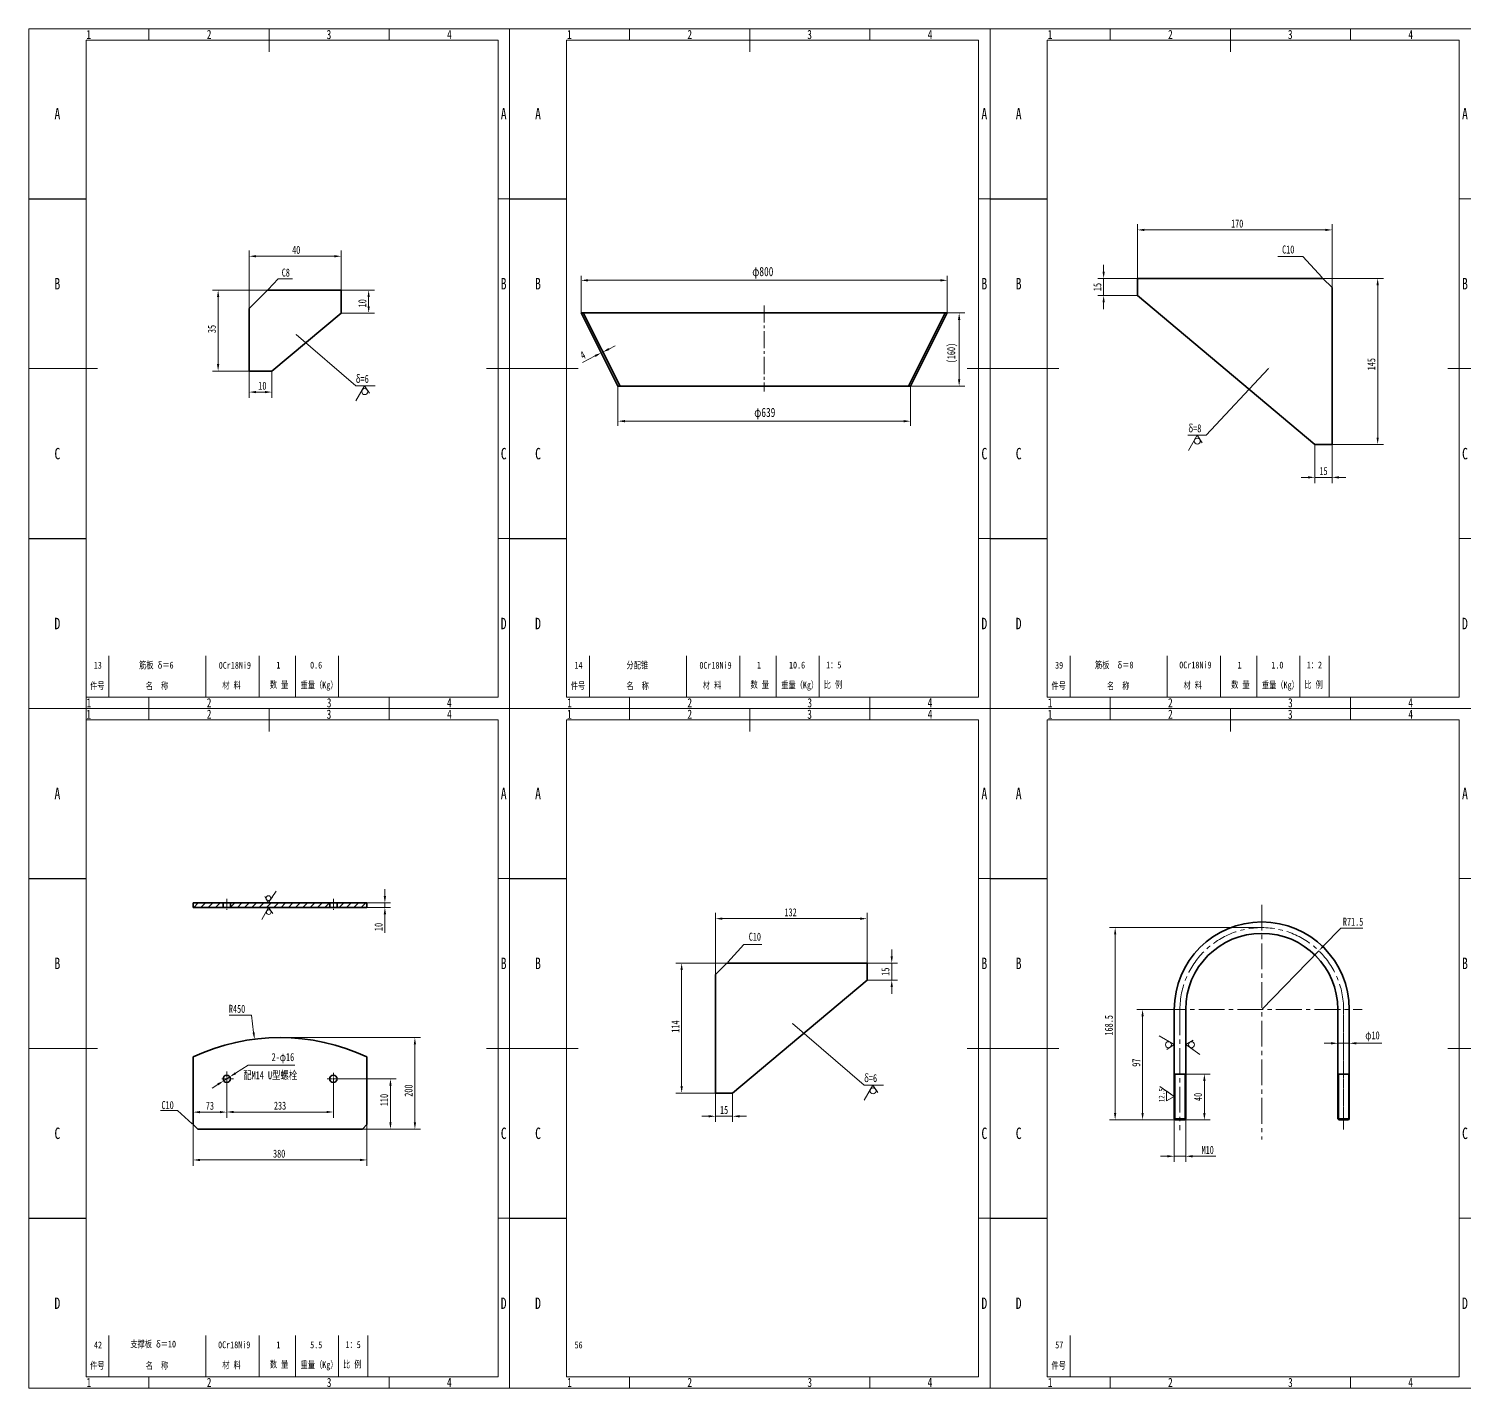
# Model space of a CAD drawing. Header units: millimetres. Extents: x -55641 to 52612, y -23263 to -5715.
# Drawn here: x 50014 to 50644, y -7378 to -6784 of the extents above; entities that cross this region are included whole.
import ezdxf

# ---------------------------------------------------------------- set-up
doc = ezdxf.new("R2010")
doc.units = ezdxf.units.MM
doc.header["$MEASUREMENT"] = 0
doc.linetypes.add('CENTER2', pattern=[1.125, 0.75, -0.125, 0.125, -0.125])
for name, color, linetype, lineweight in [('中心线', 3, 'CENTER2', 18), ('抛面线', 1, 'Continuous', 18), ('标注尺寸线', 1, 'Continuous', 18), ('粗实线', 7, 'Continuous', 35), ('细实线', 1, 'Continuous', 18)]:
    doc.layers.add(name, color=color, linetype=linetype, lineweight=lineweight)
doc.styles.add('1', font='SimSun.ttf', dxfattribs={"width": 0.75, "height": 3})
doc.styles.add('USER1', font='SimSun.ttf', dxfattribs={"width": 0.75, "height": 3})
doc.styles.add('模板字体', font='SIMFANG.TTF', dxfattribs={"width": 0.75})

msp = doc.modelspace()

# ---------------------------------------------------------------- linework, layer by layer
at = {"color": 7}
for p, q in [((50014.23, -6858.71), (50039.23, -6858.71)), ((50224.23, -6858.71), (50249.23, -6858.71)), ((50434.23, -6858.71), (50459.23, -6858.71)), ((50014.23, -7007.21), (50039.23, -7007.21)), ((50224.23, -7007.21), (50249.23, -7007.21)), ((50434.23, -7007.21), (50459.23, -7007.21)), ((50014.23, -7155.71), (50039.23, -7155.71)), ((50224.23, -7155.71), (50249.23, -7155.71)), ((50434.23, -7155.71), (50459.23, -7155.71)), ((50014.23, -7304.21), (50039.23, -7304.21)), ((50224.23, -7304.21), (50249.23, -7304.21)), ((50434.23, -7304.21), (50459.23, -7304.21))]:
    msp.add_line(p, q, dxfattribs=at)
at = {"layer": '中心线', "color": 7, "ltscale": 10}
msp.add_line((50335.54, -6905.3), (50335.54, -6943), dxfattribs=at)
at = {"layer": '中心线', "color": 7, "ltscale": 2}
for p, q in [((50100.7, -7164.6), (50100.7, -7169.43)), ((50147.3, -7164.6), (50147.3, -7169.43)), ((50144.62, -7243.28), (50152.2, -7243.28)), ((50147.3, -7240.62), (50147.3, -7245.81))]:
    msp.add_line(p, q, dxfattribs=at)
at = {"layer": '中心线', "color": 7, "ltscale": 15}
for p, q in [((50552.93, -7167.27), (50552.93, -7269.84)), ((50508.52, -7212.96), (50596.81, -7212.96)), ((50517.18, -7212.96), (50517.18, -7265.78))]:
    msp.add_line(p, q, dxfattribs=at)
at = {"layer": '中心线', "color": 7}
msp.add_line((50588.68, -7212.96), (50588.68, -7265.44), dxfattribs=at)
at = {"layer": '中心线', "color": 7, "ltscale": 3}
for p, q in [((50098.54, -7243.28), (50103.68, -7243.28)), ((50100.7, -7240.12), (50100.7, -7245.92))]:
    msp.add_line(p, q, dxfattribs=at)
at = {"layer": '中心线', "color": 7, "ltscale": 15}
msp.add_arc((50552.93, -7212.96), 35.75, 0, 180, dxfattribs=at)
at = {"layer": '抛面线', "color": 7, "ltscale": 5}
for p, q in [((50498.64, -6893.53), (50498.64, -6869.84)), ((50583.64, -6897.53), (50583.64, -6869.84)), ((50580.64, -6872.34), (50501.64, -6872.34)), ((50110.47, -6906.67), (50110.47, -6881.35)), ((50113.47, -6883.85), (50147.67, -6883.85)), ((50150.67, -6906.67), (50150.67, -6881.35)), ((50483.84, -6890.53), (50483.84, -6887.53)), ((50255.54, -6908.64), (50255.54, -6892.37)), ((50258.54, -6894.37), (50412.54, -6894.37)), ((50415.54, -6908.64), (50415.54, -6892.37)), ((50498.64, -6893.53), (50481.34, -6893.53)), ((50483.84, -6893.53), (50483.84, -6901.03)), ((50579.64, -6893.53), (50606.07, -6893.53)), ((50603.57, -6896.53), (50603.57, -6963.06)), ((50118.47, -6898.67), (50094.45, -6898.67)), ((50096.95, -6901.67), (50096.95, -6931)), ((50150.67, -6898.67), (50165.22, -6898.67)), ((50162.72, -6905.67), (50162.72, -6901.67)), ((50498.64, -6901.03), (50481.34, -6901.03)), ((50150.67, -6908.67), (50165.22, -6908.67)), ((50415.54, -6908.64), (50423.21, -6908.64)), ((50483.84, -6904.03), (50483.84, -6907.03)), ((50420.71, -6911.64), (50420.71, -6937.64)), ((50261.64, -6927.43), (50256.09, -6930.23)), ((50264.32, -6926.08), (50263.2, -6923.85)), ((50265.04, -6925.72), (50263.91, -6923.49)), ((50265.04, -6925.72), (50264.32, -6926.08)), ((50267.72, -6924.38), (50270.4, -6923.03)), ((50118.47, -6934), (50094.45, -6934)), ((50110.47, -6934), (50110.47, -6945.7)), ((50120.47, -6934), (50120.47, -6945.7)), ((50271.65, -6940.64), (50271.65, -6957.92)), ((50399.43, -6940.64), (50423.21, -6940.64)), ((50399.43, -6940.64), (50399.43, -6957.92)), ((50117.47, -6943.2), (50113.47, -6943.2)), ((50274.65, -6955.92), (50396.43, -6955.92)), ((50576.14, -6966.06), (50576.14, -6982.97)), ((50583.64, -6966.06), (50583.64, -6982.97)), ((50583.64, -6966.06), (50606.07, -6966.06)), ((50573.14, -6980.47), (50570.14, -6980.47)), ((50576.14, -6980.47), (50583.64, -6980.47)), ((50586.64, -6980.47), (50589.64, -6980.47)), ((50169.81, -7163.4), (50169.81, -7160.4)), ((50086.27, -7168.4), (50088.27, -7166.4)), ((50089.45, -7168.4), (50091.45, -7166.4)), ((50092.63, -7168.4), (50094.63, -7166.4)), ((50095.81, -7168.4), (50097.81, -7166.4)), ((50102.3, -7168.28), (50104.18, -7166.4)), ((50105.36, -7168.4), (50107.36, -7166.4)), ((50108.54, -7168.4), (50110.54, -7166.4)), ((50111.72, -7168.4), (50113.72, -7166.4)), ((50114.9, -7168.4), (50116.9, -7166.4)), ((50118.08, -7168.4), (50120.08, -7166.4)), ((50121.27, -7168.4), (50123.27, -7166.4)), ((50124.45, -7168.4), (50126.45, -7166.4)), ((50127.63, -7168.4), (50129.63, -7166.4)), ((50130.81, -7168.4), (50132.81, -7166.4)), ((50133.99, -7168.4), (50135.99, -7166.4)), ((50137.18, -7168.4), (50139.18, -7166.4)), ((50140.36, -7168.4), (50142.36, -7166.4)), ((50143.54, -7168.4), (50145.54, -7166.4)), ((50149.9, -7168.4), (50151.9, -7166.4)), ((50153.09, -7168.4), (50155.09, -7166.4)), ((50156.27, -7168.4), (50158.27, -7166.4)), ((50159.45, -7168.4), (50161.45, -7166.4)), ((50161.96, -7166.4), (50172.31, -7166.4)), ((50169.81, -7166.4), (50169.81, -7168.4)), ((50098.99, -7168.4), (50099.1, -7168.29)), ((50161.96, -7168.4), (50172.31, -7168.4)), ((50169.81, -7171.4), (50169.81, -7179.45)), ((50314.25, -7197.71), (50314.25, -7170.79)), ((50317.25, -7173.29), (50377.46, -7173.29)), ((50380.46, -7197.71), (50380.46, -7170.79)), ((50552.93, -7177.21), (50486.37, -7177.21)), ((50488.87, -7180.21), (50488.87, -7258.21)), ((50587.53, -7177.4), (50579.96, -7185.18)), ((50597.12, -7177.4), (50587.53, -7177.4)), ((50391.26, -7189.71), (50391.26, -7186.71)), ((50319.25, -7192.71), (50296.97, -7192.71)), ((50380.46, -7192.71), (50393.76, -7192.71)), ((50391.26, -7200.21), (50391.26, -7192.71)), ((50552.93, -7212.96), (50577.86, -7187.33)), ((50299.47, -7195.71), (50299.47, -7246.48)), ((50380.46, -7200.21), (50393.76, -7200.21)), ((50391.26, -7203.21), (50391.26, -7206.21)), ((50101.81, -7215.44), (50111.52, -7215.44)), ((50111.52, -7215.44), (50112.46, -7223)), ((50514.68, -7212.96), (50498.36, -7212.96)), ((50500.86, -7215.96), (50500.86, -7258.21)), ((50124, -7225.28), (50185.42, -7225.28)), ((50182.92, -7228.28), (50182.92, -7262.28)), ((50583.18, -7227.75), (50580.18, -7227.75)), ((50586.18, -7227.75), (50586.18, -7225.25)), ((50586.18, -7227.75), (50591.18, -7227.75)), ((50591.18, -7227.75), (50591.18, -7225.25)), ((50594.18, -7227.75), (50605.41, -7227.75)), ((50086.03, -7243.28), (50086.03, -7260.33)), ((50099.35, -7244.14), (50102.05, -7242.42)), ((50100.7, -7243.28), (50100.7, -7260.33)), ((50100.7, -7243.28), (50100.7, -7260.28)), ((50110.12, -7237.28), (50104.58, -7240.81)), ((50130.4, -7237.28), (50110.12, -7237.28)), ((50147.3, -7243.28), (50174.75, -7243.28)), ((50147.3, -7243.28), (50147.3, -7260.28)), ((50519.68, -7241.18), (50530.36, -7241.18)), ((50096.82, -7245.75), (50094.29, -7247.36)), ((50172.25, -7246.28), (50172.25, -7262.28)), ((50314.25, -7249.48), (50296.97, -7249.48)), ((50314.25, -7249.48), (50314.25, -7262.14)), ((50321.75, -7249.48), (50321.75, -7262.14)), ((50511.36, -7252.88), (50511.36, -7248.68)), ((50527.86, -7244.18), (50527.86, -7258.21)), ((50097.7, -7257.83), (50089.03, -7257.83)), ((50103.7, -7257.78), (50144.3, -7257.78)), ((50311.25, -7259.64), (50308.25, -7259.64)), ((50321.75, -7259.64), (50314.25, -7259.64)), ((50324.75, -7259.64), (50327.75, -7259.64)), ((50517.18, -7261.21), (50486.37, -7261.21)), ((50515.05, -7261.21), (50498.36, -7261.21)), ((50514.68, -7260.79), (50514.68, -7279.62)), ((50519.31, -7261.21), (50530.36, -7261.21)), ((50519.68, -7260.79), (50519.68, -7279.62)), ((50086.03, -7263.28), (50086.03, -7281.23)), ((50124, -7265.28), (50185.42, -7265.28)), ((50159.96, -7265.28), (50174.75, -7265.28)), ((50161.96, -7263.28), (50161.96, -7281.23)), ((50089.03, -7278.73), (50158.96, -7278.73)), ((50511.68, -7277.12), (50508.68, -7277.12)), ((50514.68, -7277.12), (50519.68, -7277.12)), ((50522.68, -7277.12), (50532.91, -7277.12))]:
    msp.add_line(p, q, dxfattribs=at)
for points in [[(50579.3, -6893.16), (50570.88, -6883.94), (50559.89, -6883.94)], [(50118.82, -6898.31), (50123.22, -6893.74), (50129.47, -6893.74)], [(50319.58, -7192.34), (50326.68, -7184.6), (50334.44, -7184.6)], [(50085.66, -7262.95), (50079.2, -7257.12), (50071.8, -7257.12)]]:
    msp.add_lwpolyline(points, dxfattribs=at)
for points in [[(50501.64, -6871.84), (50501.64, -6872.84), (50498.64, -6872.34)], [(50580.64, -6871.84), (50580.64, -6872.84), (50583.64, -6872.34)], [(50113.47, -6883.35), (50113.47, -6884.35), (50110.47, -6883.85)], [(50147.67, -6883.35), (50147.67, -6884.35), (50150.67, -6883.85)], [(50483.34, -6890.53), (50484.34, -6890.53), (50483.84, -6893.53)], [(50258.54, -6893.87), (50258.54, -6894.87), (50255.54, -6894.37)], [(50412.54, -6893.87), (50412.54, -6894.87), (50415.54, -6894.37)], [(50579.36, -6893.11), (50579.64, -6893.53), (50579.24, -6893.22)], [(50603.07, -6896.53), (50604.07, -6896.53), (50603.57, -6893.53)], [(50096.45, -6901.67), (50097.45, -6901.67), (50096.95, -6898.67)], [(50118.88, -6898.36), (50118.47, -6898.67), (50118.76, -6898.25)], [(50162.22, -6901.67), (50163.22, -6901.67), (50162.72, -6898.67)], [(50483.34, -6904.03), (50484.34, -6904.03), (50483.84, -6901.03)], [(50162.22, -6905.67), (50163.22, -6905.67), (50162.72, -6908.67)], [(50420.21, -6911.64), (50421.21, -6911.64), (50420.71, -6908.64)], [(50261.42, -6926.99), (50261.87, -6927.88), (50264.32, -6926.08)], [(50267.49, -6923.93), (50267.94, -6924.82), (50265.04, -6925.72)], [(50096.45, -6931), (50097.45, -6931), (50096.95, -6934)], [(50420.21, -6937.64), (50421.21, -6937.64), (50420.71, -6940.64)], [(50113.47, -6942.7), (50113.47, -6943.7), (50110.47, -6943.2)], [(50117.47, -6942.7), (50117.47, -6943.7), (50120.47, -6943.2)], [(50274.65, -6955.42), (50274.65, -6956.42), (50271.65, -6955.92)], [(50396.43, -6955.42), (50396.43, -6956.42), (50399.43, -6955.92)], [(50603.07, -6963.06), (50604.07, -6963.06), (50603.57, -6966.06)], [(50573.14, -6979.97), (50573.14, -6980.97), (50576.14, -6980.47)], [(50586.64, -6979.97), (50586.64, -6980.97), (50583.64, -6980.47)], [(50169.31, -7163.4), (50170.31, -7163.4), (50169.81, -7166.4)], [(50169.31, -7171.4), (50170.31, -7171.4), (50169.81, -7168.4)], [(50317.25, -7172.79), (50317.25, -7173.79), (50314.25, -7173.29)], [(50377.46, -7172.79), (50377.46, -7173.79), (50380.46, -7173.29)], [(50488.37, -7180.21), (50489.37, -7180.21), (50488.87, -7177.21)], [(50579.6, -7184.83), (50580.31, -7185.53), (50577.86, -7187.33)], [(50298.97, -7195.71), (50299.97, -7195.71), (50299.47, -7192.71)], [(50319.64, -7192.4), (50319.25, -7192.71), (50319.52, -7192.29)], [(50390.76, -7189.71), (50391.76, -7189.71), (50391.26, -7192.71)], [(50390.76, -7203.21), (50391.76, -7203.21), (50391.26, -7200.21)], [(50500.36, -7215.96), (50501.36, -7215.96), (50500.86, -7212.96)], [(50112.96, -7222.94), (50111.97, -7223.06), (50112.84, -7225.97)], [(50182.42, -7228.28), (50183.42, -7228.28), (50182.92, -7225.28)], [(50583.18, -7227.25), (50583.18, -7228.25), (50586.18, -7227.75)], [(50594.18, -7227.25), (50594.18, -7228.25), (50591.18, -7227.75)], [(50104.31, -7240.39), (50104.84, -7241.23), (50102.05, -7242.42)], [(50171.75, -7246.28), (50172.75, -7246.28), (50172.25, -7243.28)], [(50527.36, -7244.18), (50528.36, -7244.18), (50527.86, -7241.18)], [(50096.55, -7245.33), (50097.09, -7246.17), (50099.35, -7244.14)], [(50298.97, -7246.48), (50299.97, -7246.48), (50299.47, -7249.48)], [(50089.03, -7257.33), (50089.03, -7258.33), (50086.03, -7257.83)], [(50097.7, -7257.33), (50097.7, -7258.33), (50100.7, -7257.83)], [(50103.7, -7257.28), (50103.7, -7258.28), (50100.7, -7257.78)], [(50144.3, -7257.28), (50144.3, -7258.28), (50147.3, -7257.78)], [(50171.75, -7262.28), (50172.75, -7262.28), (50172.25, -7265.28)], [(50182.42, -7262.28), (50183.42, -7262.28), (50182.92, -7265.28)], [(50311.25, -7259.14), (50311.25, -7260.14), (50314.25, -7259.64)], [(50324.75, -7259.14), (50324.75, -7260.14), (50321.75, -7259.64)], [(50488.37, -7258.21), (50489.37, -7258.21), (50488.87, -7261.21)], [(50500.36, -7258.21), (50501.36, -7258.21), (50500.86, -7261.21)], [(50527.36, -7258.21), (50528.36, -7258.21), (50527.86, -7261.21)], [(50085.72, -7262.88), (50086.03, -7263.28), (50085.61, -7263.01)], [(50089.03, -7278.23), (50089.03, -7279.23), (50086.03, -7278.73)], [(50158.96, -7278.23), (50158.96, -7279.23), (50161.96, -7278.73)], [(50511.68, -7276.62), (50511.68, -7277.62), (50514.68, -7277.12)], [(50522.68, -7276.62), (50522.68, -7277.62), (50519.68, -7277.12)]]:
    msp.add_solid(points, dxfattribs=at)
at = {"layer": '标注尺寸线', "color": 7}
for p, q in [((50160.89, -6940.45), (50157.14, -6947.09)), ((50160.89, -6940.45), (50163.15, -6943.71)), ((50524.64, -6962.07), (50520.89, -6968.71)), ((50524.64, -6962.07), (50526.91, -6965.33)), ((50118.84, -7166.34), (50122.34, -7161.34)), ((50118.84, -7166.34), (50117.34, -7163.68)), ((50118.84, -7166.34), (50120.66, -7163.73)), ((50118.98, -7168.4), (50115.98, -7173.71)), ((50118.98, -7168.4), (50120.79, -7171.01)), ((50514.68, -7228.25), (50508.04, -7224.51)), ((50514.68, -7228.25), (50511.36, -7226.38)), ((50514.68, -7228.25), (50511.42, -7230.52)), ((50514.68, -7228.25), (50511.86, -7230.23)), ((50519.68, -7228.25), (50523, -7226.38)), ((50519.68, -7228.25), (50525.93, -7232.63)), ((50519.68, -7228.25), (50522.95, -7230.52)), ((50382.97, -7246), (50379.22, -7252.64)), ((50382.97, -7246), (50385.23, -7249.26)), ((50514.68, -7251.01), (50508.44, -7246.63)), ((50514.68, -7251.01), (50511.42, -7248.74)), ((50514.68, -7251.01), (50511.36, -7252.88))]:
    msp.add_line(p, q, dxfattribs=at)
for points in [[(50131.04, -6918.05), (50157.18, -6940.45), (50165.55, -6940.45)], [(50555.9, -6932.88), (50528.64, -6962.07), (50520.64, -6962.07)], [(50347.91, -7219.14), (50379.26, -7246), (50387.63, -7246)]]:
    msp.add_lwpolyline(points, dxfattribs=at)
for centre, radius in [((50161.01, -6942.99), 1.3), ((50524.76, -6964.61), 1.3), ((50118.94, -7164.3), 1.04), ((50119.08, -7170.43), 1.04), ((50512.14, -7228.38), 1.3), ((50522.23, -7228.38), 1.3), ((50383.09, -7248.54), 1.3)]:
    msp.add_circle(centre, radius, dxfattribs=at)
for points in [[(50130.98, -6918.11), (50130.66, -6917.72), (50131.09, -6917.99)], [(50555.84, -6932.82), (50556.24, -6932.51), (50555.96, -6932.94)], [(50347.85, -7219.2), (50347.53, -7218.81), (50347.96, -7219.07)]]:
    msp.add_solid(points, dxfattribs=at)
at = {"layer": '粗实线', "color": 7}
for p, q in [((50498.64, -6893.53), (50498.64, -6901.03)), ((50498.64, -6893.53), (50579.64, -6893.53)), ((50579.64, -6893.53), (50583.64, -6897.53)), ((50118.47, -6898.67), (50110.47, -6906.67)), ((50118.47, -6898.67), (50150.67, -6898.67)), ((50150.67, -6898.67), (50150.67, -6908.67)), ((50498.64, -6901.03), (50576.14, -6966.06)), ((50583.64, -6897.53), (50583.64, -6966.06)), ((50110.47, -6906.67), (50110.47, -6934)), ((50150.67, -6908.67), (50120.47, -6934)), ((50255.54, -6908.64), (50271.65, -6940.64)), ((50255.54, -6908.64), (50415.54, -6908.64)), ((50256.44, -6908.64), (50272.55, -6940.64)), ((50414.64, -6908.64), (50398.53, -6940.64)), ((50415.54, -6908.64), (50399.43, -6940.64)), ((50120.57, -6934), (50110.57, -6934)), ((50271.65, -6940.64), (50399.43, -6940.64)), ((50576.14, -6966.06), (50583.64, -6966.06)), ((50319.25, -7192.71), (50314.25, -7197.71)), ((50319.25, -7192.71), (50380.46, -7192.71)), ((50380.46, -7192.71), (50380.46, -7200.21)), ((50314.25, -7197.71), (50314.25, -7249.48)), ((50380.46, -7200.21), (50321.75, -7249.48)), ((50514.68, -7212.96), (50514.68, -7260.79)), ((50519.68, -7212.96), (50519.68, -7260.79)), ((50586.18, -7212.96), (50586.18, -7260.79)), ((50591.18, -7212.96), (50591.18, -7260.79)), ((50514.68, -7241.18), (50519.68, -7241.18)), ((50591.18, -7241.18), (50586.18, -7241.18)), ((50321.75, -7249.48), (50314.25, -7249.48)), ((50514.68, -7260.79), (50515.05, -7261.21)), ((50519.68, -7260.79), (50514.68, -7260.79)), ((50519.31, -7261.21), (50515.05, -7261.21)), ((50519.68, -7260.79), (50519.31, -7261.21)), ((50586.18, -7260.79), (50591.18, -7260.79)), ((50586.18, -7260.79), (50586.55, -7261.21)), ((50586.55, -7261.21), (50590.81, -7261.21)), ((50591.18, -7260.79), (50590.81, -7261.21))]:
    msp.add_line(p, q, dxfattribs=at)
at = {"layer": '粗实线', "color": 7, "ltscale": 15}
for p, q in [((50086.03, -7166.4), (50086.03, -7168.4)), ((50086.03, -7166.4), (50161.96, -7166.4)), ((50099.1, -7166.4), (50099.1, -7168.4)), ((50102.3, -7166.4), (50102.3, -7168.4)), ((50145.7, -7166.4), (50145.7, -7168.4)), ((50148.9, -7166.4), (50148.9, -7168.4)), ((50161.96, -7166.4), (50161.96, -7168.4)), ((50086.03, -7168.4), (50161.96, -7168.4)), ((50086.03, -7233.68), (50086.03, -7263.28)), ((50161.96, -7233.68), (50161.96, -7263.28)), ((50086.03, -7263.28), (50088.03, -7265.28)), ((50088.03, -7265.28), (50159.96, -7265.28)), ((50161.96, -7263.28), (50159.96, -7265.28))]:
    msp.add_line(p, q, dxfattribs=at)
for centre in [(50100.7, -7243.28), (50147.3, -7243.28)]:
    msp.add_circle(centre, 1.6, dxfattribs=at)
at = {"layer": '粗实线', "color": 7}
for radius in [38.25, 33.25]:
    msp.add_arc((50552.93, -7212.96), radius, 0, 180, dxfattribs=at)
at = {"layer": '粗实线', "color": 7, "ltscale": 15}
msp.add_arc((50124, -7315.28), 90, 65.05091, 114.94909, dxfattribs=at)
at = {"layer": '细实线', "color": 7}
for p, q in [((50224.23, -6784.46), (50014.23, -6784.46)), ((50014.23, -6784.46), (50014.23, -7081.46)), ((50219.23, -6789.46), (50039.23, -6789.46)), ((50039.23, -6789.46), (50039.23, -7076.46)), ((50066.73, -6784.46), (50066.73, -6789.46)), ((50119.23, -6784.46), (50119.23, -6794.46)), ((50171.73, -6784.46), (50171.73, -6789.46)), ((50219.23, -7076.46), (50219.23, -6789.46)), ((50224.23, -7081.46), (50224.23, -6784.46)), ((50434.23, -6784.46), (50224.23, -6784.46)), ((50224.23, -6784.46), (50224.23, -7081.46)), ((50429.23, -6789.46), (50249.23, -6789.46)), ((50249.23, -6789.46), (50249.23, -7076.46)), ((50276.73, -6784.46), (50276.73, -6789.46)), ((50329.23, -6784.46), (50329.23, -6794.46)), ((50381.73, -6784.46), (50381.73, -6789.46)), ((50429.23, -7076.46), (50429.23, -6789.46)), ((50434.23, -7081.46), (50434.23, -6784.46)), ((50644.23, -6784.46), (50434.23, -6784.46)), ((50434.23, -6784.46), (50434.23, -7081.46)), ((50639.23, -6789.46), (50459.23, -6789.46)), ((50459.23, -6789.46), (50459.23, -7076.46)), ((50486.73, -6784.46), (50486.73, -6789.46)), ((50539.23, -6784.46), (50539.23, -6794.46)), ((50591.73, -6784.46), (50591.73, -6789.46)), ((50639.23, -7076.46), (50639.23, -6789.46)), ((50224.23, -6858.71), (50219.23, -6858.71)), ((50434.23, -6858.71), (50429.23, -6858.71)), ((50644.23, -6858.71), (50639.23, -6858.71)), ((50014.23, -6932.96), (50044.23, -6932.96)), ((50224.23, -6932.96), (50214.23, -6932.96)), ((50224.23, -6932.96), (50254.23, -6932.96)), ((50434.23, -6932.96), (50424.23, -6932.96)), ((50434.23, -6932.96), (50464.23, -6932.96)), ((50644.23, -6932.96), (50634.23, -6932.96)), ((50224.23, -7007.21), (50219.23, -7007.21)), ((50434.23, -7007.21), (50429.23, -7007.21)), ((50644.23, -7007.21), (50639.23, -7007.21)), ((50039.23, -7020.46), (50039.23, -7076.46)), ((50219.23, -7020.46), (50219.23, -7076.46)), ((50249.23, -7020.46), (50249.23, -7076.46)), ((50429.23, -7020.46), (50429.23, -7076.46)), ((50459.23, -7020.46), (50459.23, -7076.46)), ((50639.23, -7020.46), (50639.23, -7076.46)), ((50039.23, -7058.4), (50039.23, -7132.46)), ((50049.23, -7076.46), (50049.23, -7058.46)), ((50091.65, -7058.46), (50091.65, -7076.46)), ((50114.9, -7058.46), (50114.9, -7076.46)), ((50130.78, -7058.46), (50130.78, -7076.46)), ((50149.61, -7058.46), (50149.61, -7076.46)), ((50249.23, -7058.4), (50249.23, -7076.46)), ((50259.23, -7076.46), (50259.23, -7058.46)), ((50301.65, -7058.46), (50301.65, -7076.46)), ((50324.9, -7058.46), (50324.9, -7076.46)), ((50340.78, -7058.46), (50340.78, -7076.46)), ((50359.61, -7058.46), (50359.61, -7076.46)), ((50469.23, -7076.46), (50469.23, -7058.46)), ((50511.65, -7058.46), (50511.65, -7076.46)), ((50534.9, -7058.46), (50534.9, -7076.46)), ((50550.78, -7058.46), (50550.78, -7076.46)), ((50569.61, -7058.46), (50569.61, -7076.46)), ((50582.43, -7058.46), (50582.43, -7076.46)), ((50039.23, -7076.46), (50219.23, -7076.46)), ((50039.23, -7076.46), (50219.23, -7076.46)), ((50066.73, -7081.46), (50066.73, -7076.46)), ((50171.73, -7081.46), (50171.73, -7076.46)), ((50249.23, -7076.46), (50429.23, -7076.46)), ((50249.23, -7076.46), (50429.23, -7076.46)), ((50276.73, -7081.46), (50276.73, -7076.46)), ((50381.73, -7081.46), (50381.73, -7076.46)), ((50459.23, -7076.46), (50639.23, -7076.46)), ((50459.23, -7076.46), (50639.23, -7076.46)), ((50486.73, -7081.46), (50486.73, -7076.46)), ((50591.73, -7081.46), (50591.73, -7076.46)), ((50014.23, -7081.46), (50224.23, -7081.46)), ((50224.23, -7081.46), (50014.23, -7081.46)), ((50014.23, -7081.46), (50014.23, -7378.46)), ((50066.73, -7081.46), (50066.73, -7086.46)), ((50119.23, -7081.46), (50119.23, -7091.46)), ((50171.73, -7081.46), (50171.73, -7086.46)), ((50224.23, -7081.46), (50434.23, -7081.46)), ((50224.23, -7378.46), (50224.23, -7081.46)), ((50434.23, -7081.46), (50224.23, -7081.46)), ((50224.23, -7081.46), (50224.23, -7378.46)), ((50276.73, -7081.46), (50276.73, -7086.46)), ((50329.23, -7081.46), (50329.23, -7091.46)), ((50381.73, -7081.46), (50381.73, -7086.46)), ((50434.23, -7081.46), (50644.23, -7081.46)), ((50434.23, -7378.46), (50434.23, -7081.46)), ((50644.23, -7081.46), (50434.23, -7081.46)), ((50434.23, -7081.46), (50434.23, -7378.46)), ((50486.73, -7081.46), (50486.73, -7086.46)), ((50539.23, -7081.46), (50539.23, -7091.46)), ((50591.73, -7081.46), (50591.73, -7086.46)), ((50219.23, -7086.46), (50039.23, -7086.46)), ((50039.23, -7086.46), (50039.23, -7373.46)), ((50219.23, -7373.46), (50219.23, -7086.46)), ((50429.23, -7086.46), (50249.23, -7086.46)), ((50249.23, -7086.46), (50249.23, -7373.46)), ((50429.23, -7373.46), (50429.23, -7086.46)), ((50639.23, -7086.46), (50459.23, -7086.46)), ((50459.23, -7086.46), (50459.23, -7373.46)), ((50639.23, -7373.46), (50639.23, -7086.46)), ((50224.23, -7155.71), (50219.23, -7155.71)), ((50434.23, -7155.71), (50429.23, -7155.71)), ((50644.23, -7155.71), (50639.23, -7155.71)), ((50014.23, -7229.96), (50044.23, -7229.96)), ((50224.23, -7229.96), (50214.23, -7229.96)), ((50224.23, -7229.96), (50254.23, -7229.96)), ((50434.23, -7229.96), (50424.23, -7229.96)), ((50434.23, -7229.96), (50464.23, -7229.96)), ((50644.23, -7229.96), (50634.23, -7229.96)), ((50515.05, -7241.18), (50515.05, -7261.21)), ((50519.31, -7241.18), (50519.31, -7261.21)), ((50586.55, -7241.18), (50586.55, -7261.21)), ((50590.81, -7241.18), (50590.81, -7261.21)), ((50224.23, -7304.21), (50219.23, -7304.21)), ((50434.23, -7304.21), (50429.23, -7304.21)), ((50644.23, -7304.21), (50639.23, -7304.21)), ((50039.23, -7317.46), (50039.23, -7373.46)), ((50219.23, -7317.46), (50219.23, -7373.46)), ((50249.23, -7317.46), (50249.23, -7373.46)), ((50429.23, -7317.46), (50429.23, -7373.46)), ((50459.23, -7317.46), (50459.23, -7373.46)), ((50639.23, -7317.46), (50639.23, -7373.46)), ((50049.23, -7373.46), (50049.23, -7355.46)), ((50091.65, -7355.46), (50091.65, -7373.46)), ((50114.9, -7355.46), (50114.9, -7373.46)), ((50130.78, -7355.46), (50130.78, -7373.46)), ((50149.61, -7355.46), (50149.61, -7373.46)), ((50162.43, -7355.46), (50162.43, -7373.46)), ((50469.23, -7373.46), (50469.23, -7355.46)), ((50039.23, -7373.46), (50219.23, -7373.46)), ((50039.23, -7373.46), (50219.23, -7373.46)), ((50066.73, -7378.46), (50066.73, -7373.46)), ((50171.73, -7378.46), (50171.73, -7373.46)), ((50249.23, -7373.46), (50429.23, -7373.46)), ((50249.23, -7373.46), (50429.23, -7373.46)), ((50276.73, -7378.46), (50276.73, -7373.46)), ((50381.73, -7378.46), (50381.73, -7373.46)), ((50459.23, -7373.46), (50639.23, -7373.46)), ((50459.23, -7373.46), (50639.23, -7373.46)), ((50486.73, -7378.46), (50486.73, -7373.46)), ((50591.73, -7378.46), (50591.73, -7373.46)), ((50014.23, -7378.46), (50224.23, -7378.46)), ((50224.23, -7378.46), (50434.23, -7378.46)), ((50434.23, -7378.46), (50644.23, -7378.46))]:
    msp.add_line(p, q, dxfattribs=at)

# ---------------------------------------------------------------- texts
at = {"color": 7, "style": '模板字体', "width": 0.75}
for s, p in [('C10', (50561.81, -6882.65)), ('C8', (50124.73, -6892.72)), ('δ=6', (50157.08, -6939.16)), ('δ=8', (50520.84, -6960.78)), ('C10', (50328.78, -7182.92)), ('配M14 U型螺栓', (50107.9, -7243.44)), ('δ=6', (50379.16, -7244.71)), ('C10', (50072.2, -7256.5))]:
    msp.add_text(s, height=3.5, dxfattribs=at).set_placement(p)
msp.add_text('12.5', height=2.5, rotation=90, dxfattribs=at).set_placement((50510.41, -7253.51))
at = {"layer": '抛面线', "color": 7, "style": '模板字体', "width": 0.75}
msp.add_text('R450', height=3.5, dxfattribs=at).set_placement((50101.65, -7214.44))
at = {"layer": '抛面线', "color": 7, "ltscale": 5, "attachment_point": 5, "style": '模板字体'}
for s, insert, char_height in [('\\A1;170', (50542.19, -6869.59), 3.5), ('\\A1;40', (50131.08, -6881.1), 3.5), ('\\A1;φ800', (50334.93, -6891.07), 4), ('\\A1;10', (50116.28, -6940.45), 3.5), ('\\A1;φ639', (50335.8, -6952.62), 4), ('\\A1;15', (50579.89, -6977.72), 3.5), ('\\A1;132', (50347.06, -7170.54), 3.5), ('\\A1;R71.5', (50592.83, -7174.65), 3.5), ('\\A1;φ10', (50601.3, -7224.74), 3.5), ('\\A1;2-φ16', (50125.25, -7234.26), 3.5), ('\\A1;73', (50093.36, -7255.08), 3.5), ('\\A1;233', (50124, -7255.03), 3.5), ('\\A1;15', (50318, -7256.89), 3.5), ('\\A1;380', (50123.62, -7275.98), 3.5), ('\\A1;M10', (50529.3, -7274.37), 3.5)]:
    msp.add_mtext(s, dxfattribs=dict(at, insert=insert, char_height=char_height))
at = {"layer": '抛面线', "color": 7, "ltscale": 5, "char_height": 3.5, "attachment_point": 5, "style": '模板字体'}
for s, insert, rotation in [('\\A1;15', (50481.09, -6897.28), 90), ('\\A1;10', (50159.97, -6904.41), 90), ('\\A1;35', (50094.2, -6915.63), 90), ('\\A1;(160)', (50417.7, -6926.16), 90), ('\\A1;4', (50256.29, -6927.05), 26.7224), ('\\A1;145', (50600.82, -6931.02), 90), ('\\A1;10', (50167.06, -7176.92), 90), ('\\A1;15', (50388.51, -7196.46), 90), ('\\A1;114', (50296.72, -7220.45), 90), ('\\A1;168.5', (50486.12, -7219.91), 90), ('\\A1;97', (50498.11, -7236.21), 90), ('\\A1;200', (50180.17, -7248.44), 90), ('\\A1;40', (50525.11, -7251.19), 90), ('\\A1;110', (50169.5, -7252.54), 90)]:
    msp.add_mtext(s, dxfattribs=dict(at, insert=insert, rotation=rotation))
at = {"layer": '细实线', "color": 7, "width": 0.75}
for s, height, style, p in [('1', 4, '1', (50039.39, -6788.96)), ('2', 4, '1', (50091.97, -6788.96)), ('3', 4, '1', (50144.35, -6788.96)), ('4', 4, '1', (50196.98, -6788.96)), ('1', 4, '1', (50249.39, -6788.96)), ('2', 4, '1', (50301.97, -6788.96)), ('3', 4, '1', (50354.35, -6788.96)), ('4', 4, '1', (50406.98, -6788.96)), ('1', 4, '1', (50459.39, -6788.96)), ('2', 4, '1', (50511.97, -6788.96)), ('3', 4, '1', (50564.35, -6788.96)), ('4', 4, '1', (50616.98, -6788.96)), ('A', 5, '1', (50025.44, -6824.09)), ('A', 5, '1', (50220.44, -6824.09)), ('A', 5, '1', (50235.44, -6824.09)), ('A', 5, '1', (50430.44, -6824.09)), ('A', 5, '1', (50445.44, -6824.09)), ('A', 5, '1', (50640.44, -6824.09)), ('B', 5, '1', (50025.44, -6898.34)), ('B', 5, '1', (50220.44, -6898.34)), ('B', 5, '1', (50235.44, -6898.34)), ('B', 5, '1', (50430.44, -6898.34)), ('B', 5, '1', (50445.44, -6898.34)), ('B', 5, '1', (50640.44, -6898.34)), ('C', 5, '1', (50025.45, -6972.59)), ('C', 5, '1', (50220.45, -6972.59)), ('C', 5, '1', (50235.45, -6972.59)), ('C', 5, '1', (50430.45, -6972.59)), ('C', 5, '1', (50445.45, -6972.59)), ('C', 5, '1', (50640.45, -6972.59)), ('D', 5, '1', (50025.43, -7046.84)), ('D', 5, '1', (50220.42, -7046.84)), ('D', 5, '1', (50235.43, -7046.84)), ('D', 5, '1', (50430.42, -7046.84)), ('D', 5, '1', (50445.43, -7046.84)), ('D', 5, '1', (50640.42, -7046.84)), ('筋板 δ＝6', 3, 'USER1', (50062.43, -7064)), ('0Cr18Ni9', 3, '模板字体', (50097.22, -7064.1)), ('分配锥', 3, '模板字体', (50275.36, -7064)), ('0Cr18Ni9', 3, '模板字体', (50307.22, -7064.1)), ('筋板  δ＝8', 3, 'USER1', (50480.05, -7063.95)), ('0Cr18Ni9', 3, '模板字体', (50516.88, -7063.95)), ('1：2', 3, 'USER1', (50572.59, -7063.94)), ('13', 3, 'USER1', (50042.63, -7064.07)), ('1', 3, 'USER1', (50122.38, -7064)), ('0.6', 3, 'USER1', (50137.13, -7064)), ('14', 3, 'USER1', (50252.66, -7064.07)), ('1', 3, 'USER1', (50332.38, -7064)), ('10.6', 3, 'USER1', (50346.37, -7064)), ('1：5', 3, 'USER1', (50362.6, -7063.94)), ('39', 3, 'USER1', (50462.63, -7064.07)), ('1', 3, 'USER1', (50542.38, -7064)), ('1.0', 3, 'USER1', (50557.1, -7064)), ('件号', 3, 'USER1', (50041.04, -7073)), ('名  称', 3, 'USER1', (50065.32, -7073.08)), ('材 料', 3, 'USER1', (50098.76, -7072.82)), ('数 量', 3, 'USER1', (50119.55, -7072.52)), ('重量（Kg）', 3, 'USER1', (50133, -7072.7)), ('件号', 3, 'USER1', (50251.04, -7073)), ('名  称', 3, 'USER1', (50275.32, -7073.08)), ('材 料', 3, 'USER1', (50308.76, -7072.82)), ('数 量', 3, 'USER1', (50329.55, -7072.52)), ('重量（Kg）', 3, 'USER1', (50343, -7072.7)), ('比 例', 3, 'USER1', (50361.54, -7072.53)), ('件号', 3, 'USER1', (50461.04, -7073)), ('名  称', 3, 'USER1', (50485.32, -7073.08)), ('材 料', 3, 'USER1', (50518.76, -7072.82)), ('数 量', 3, 'USER1', (50539.55, -7072.52)), ('重量（Kg）', 3, 'USER1', (50553, -7072.7)), ('比 例', 3, 'USER1', (50571.54, -7072.53)), ('1', 4, '1', (50039.48, -7080.96)), ('2', 4, '1', (50091.97, -7080.96)), ('3', 4, '1', (50144.42, -7080.96)), ('4', 4, '1', (50196.92, -7080.96)), ('1', 4, '1', (50249.48, -7080.96)), ('2', 4, '1', (50301.97, -7080.96)), ('3', 4, '1', (50354.42, -7080.96)), ('4', 4, '1', (50406.92, -7080.96)), ('1', 4, '1', (50459.48, -7080.96)), ('2', 4, '1', (50511.97, -7080.96)), ('3', 4, '1', (50564.42, -7080.96)), ('4', 4, '1', (50616.92, -7080.96)), ('1', 4, '1', (50039.39, -7085.96)), ('2', 4, '1', (50091.97, -7085.96)), ('3', 4, '1', (50144.35, -7085.96)), ('4', 4, '1', (50196.98, -7085.96)), ('1', 4, '1', (50249.39, -7085.96)), ('2', 4, '1', (50301.97, -7085.96)), ('3', 4, '1', (50354.35, -7085.96)), ('4', 4, '1', (50406.98, -7085.96)), ('1', 4, '1', (50459.39, -7085.96)), ('2', 4, '1', (50511.97, -7085.96)), ('3', 4, '1', (50564.35, -7085.96)), ('4', 4, '1', (50616.98, -7085.96)), ('A', 5, '1', (50025.44, -7121.09)), ('A', 5, '1', (50220.44, -7121.09)), ('A', 5, '1', (50235.44, -7121.09)), ('A', 5, '1', (50430.44, -7121.09)), ('A', 5, '1', (50445.44, -7121.09)), ('A', 5, '1', (50640.44, -7121.09)), ('B', 5, '1', (50025.44, -7195.34)), ('B', 5, '1', (50220.44, -7195.34)), ('B', 5, '1', (50235.44, -7195.34)), ('B', 5, '1', (50430.44, -7195.34)), ('B', 5, '1', (50445.44, -7195.34)), ('B', 5, '1', (50640.44, -7195.34)), ('C', 5, '1', (50025.45, -7269.59)), ('C', 5, '1', (50220.45, -7269.59)), ('C', 5, '1', (50235.45, -7269.59)), ('C', 5, '1', (50430.45, -7269.59)), ('C', 5, '1', (50445.45, -7269.59)), ('C', 5, '1', (50640.45, -7269.59)), ('D', 5, '1', (50025.43, -7343.84)), ('D', 5, '1', (50220.42, -7343.84)), ('D', 5, '1', (50235.43, -7343.84)), ('D', 5, '1', (50430.42, -7343.84)), ('D', 5, '1', (50445.43, -7343.84)), ('D', 5, '1', (50640.42, -7343.84)), ('42', 3, 'USER1', (50042.7, -7361.07)), ('支撑板 δ＝10', 3, 'USER1', (50058.59, -7360.67)), ('0Cr18Ni9', 3, '模板字体', (50096.93, -7361)), ('1', 3, 'USER1', (50122.38, -7361)), ('5.5', 3, 'USER1', (50137.17, -7361)), ('1：5', 3, 'USER1', (50152.6, -7360.94)), ('56', 3, 'USER1', (50252.68, -7361.07)), ('57', 3, 'USER1', (50462.68, -7361.07)), ('件号', 3, 'USER1', (50041.04, -7370)), ('名  称', 3, 'USER1', (50065.32, -7370.08)), ('材 料', 3, 'USER1', (50098.76, -7369.82)), ('数 量', 3, 'USER1', (50119.55, -7369.52)), ('重量（Kg）', 3, 'USER1', (50133, -7369.7)), ('比 例', 3, 'USER1', (50151.54, -7369.53)), ('件号', 3, 'USER1', (50461.04, -7370)), ('1', 4, '1', (50039.48, -7377.96)), ('2', 4, '1', (50091.97, -7377.96)), ('3', 4, '1', (50144.42, -7377.96)), ('4', 4, '1', (50196.92, -7377.96)), ('1', 4, '1', (50249.48, -7377.96)), ('2', 4, '1', (50301.97, -7377.96)), ('3', 4, '1', (50354.42, -7377.96)), ('4', 4, '1', (50406.92, -7377.96)), ('1', 4, '1', (50459.48, -7377.96)), ('2', 4, '1', (50511.97, -7377.96)), ('3', 4, '1', (50564.42, -7377.96)), ('4', 4, '1', (50616.92, -7377.96))]:
    msp.add_text(s, height=height, dxfattribs=dict(at, style=style)).set_placement(p)

doc.saveas('drawing.dxf')
